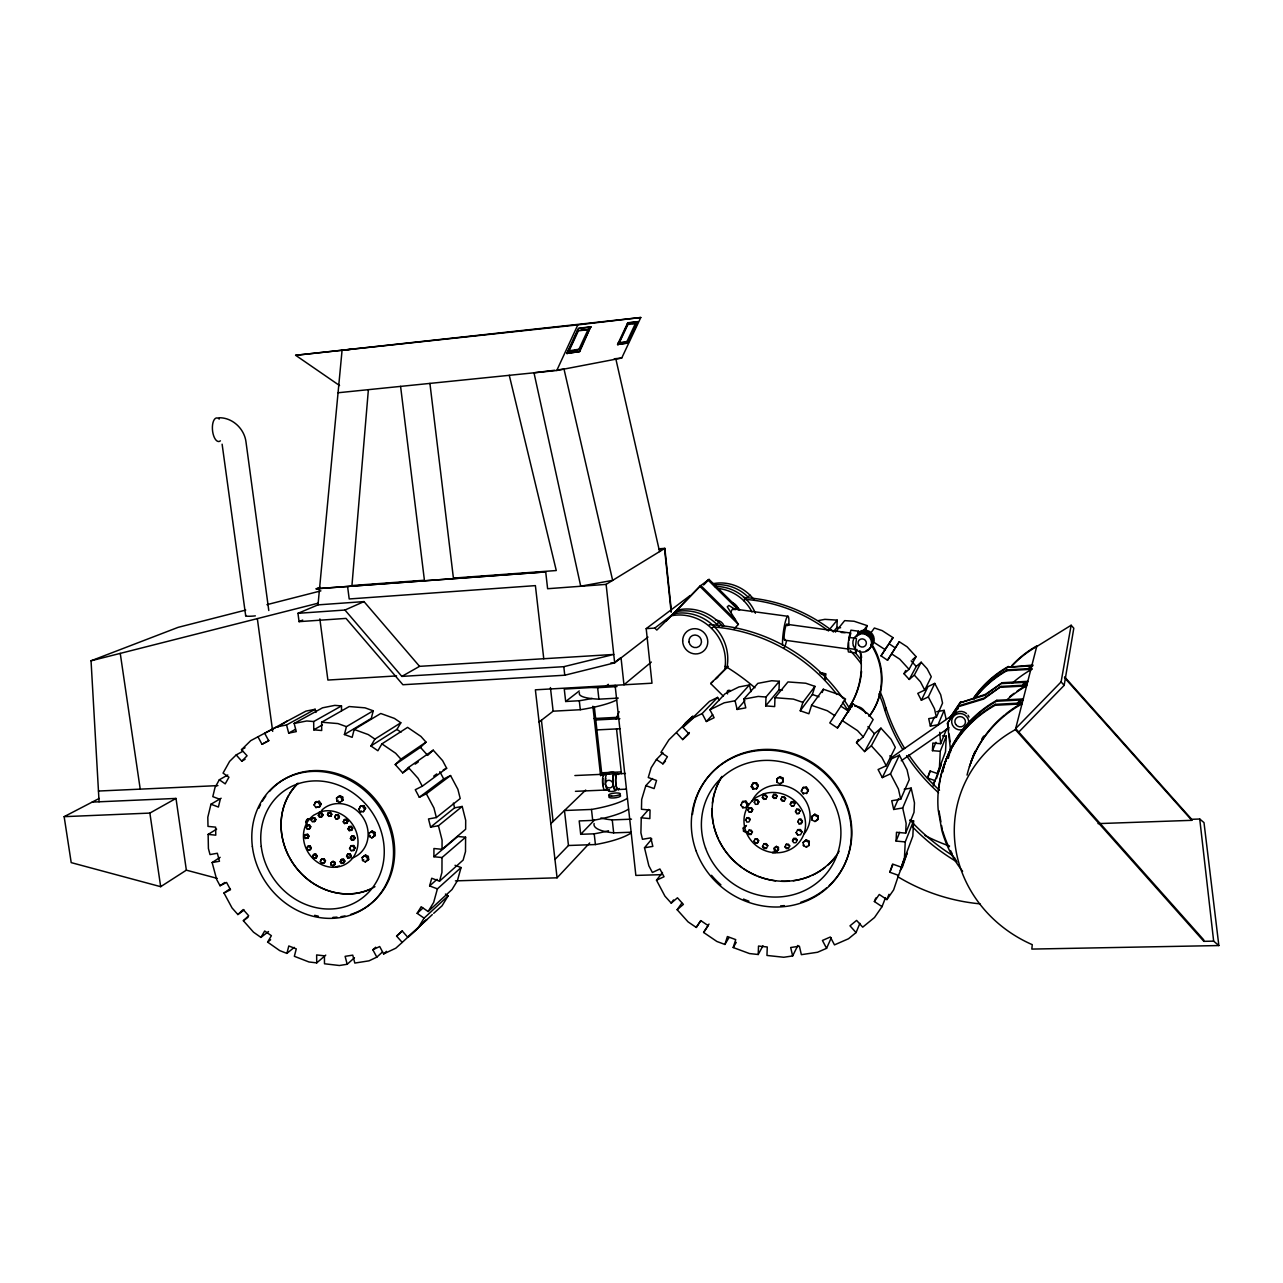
<?xml version="1.0" encoding="UTF-8"?>
<svg xmlns="http://www.w3.org/2000/svg" width="1283" height="1283" viewBox="0 0 1283 1283"><rect width="100%" height="100%" fill="white"/><g stroke="black" fill="none" stroke-linecap="round" stroke-linejoin="round"><path stroke-width="1.5" d="M455.032 865.303L461.062 867.549L437.407 888.862L429.613 885.928L431.729 878.246L439.524 881.18L463.131 860.091L465.504 851.575L465.601 837.222L442.01 857.541L433.911 856.739L433.927 848.512L442.042 849.314L465.649 829.251L465.697 820.35L462.201 806.462L454.599 807.825L430.591 827.134L428.506 818.955L436.364 817.544L460.212 798.523L457.887 789.302L450.558 775.557L443.726 778.973L419.316 797.288L415.275 789.719L422.299 786.206L446.66 768.244L442.603 760.627L433.221 750.17L408.411 767.507L402.67 772.879L395.228 764.54L400.938 759.151L426.004 742.119L420.92 736.426L407.593 727.365L381.901 743.867L377.892 750.747L370.899 745.968L374.909 739.104L400.825 722.778L394.41 718.4L380.746 713.492L354.188 729.466L352.151 737.34L344.405 734.518L346.442 726.659L373.241 710.798L364.997 707.831L349.201 706.548L321.632 722.217L321.696 730.508L313.758 729.835L313.693 721.543L341.503 705.923L341.535 710.734M442.01 857.541L441.945 872.376L439.524 881.18M442.042 849.314L442.074 840.124L438.433 825.755L462.201 806.462M648.685 809.429L641.259 817.8L640.907 832.875L642.462 839.29L650.802 837.879L652.839 846.379L644.499 847.774L648.845 865.8L652.389 872.472L659.911 868.976L664.033 876.738L656.495 880.218L664.915 896.111L671.234 903.136L677.456 897.795L683.39 904.387L677.151 909.711L688.089 921.9L696.268 927.449L700.791 920.617L708.152 925.62L703.613 932.452L716.892 941.481L724.895 944.448L729.001 937.584M904.21 789.27L911.155 788.083L902.687 807.969L893.706 809.477L891.733 800.736L900.714 799.213L909.262 779.631L907.049 769.8L899.383 755.174L890.482 773.841L882.319 777.61L878.085 769.543L886.232 765.759L895.309 747.38L891.06 739.281L880.94 728.151L871.333 745.808L864.582 751.581L856.499 742.697L863.251 736.923L873.146 719.587L867.645 713.54L853.003 703.918L837.478 728.006L829.78 722.922L845.561 699.043L838.505 694.408L823.301 689.228L811.562 705.345L808.883 713.765L800.239 710.782L812.364 694.504L814.946 686.373L805.756 683.23L787.97 681.931L774.98 697.711L774.659 706.58L765.694 705.891L765.999 697.022L779.31 681.289L771.757 680.728L757.82 683.374L743.755 699.139L745.792 707.847L737.116 709.467L735.079 700.775L749.448 684.962L751.004 691.681M724.895 944.448L727.397 936.542L735.72 939.621L733.202 947.528L749.48 953.558L758.221 954.504L758.51 946.052L767.266 946.982L766.961 955.45L783.785 957.262L792.653 955.947L797.85 945.427M765.694 705.891L779.006 689.837L779.31 681.289M833.341 631.878L836.901 627.499L837.206 620.138L824.857 619.336L818.538 620.571M910.048 820.543L913.576 820.863L905.237 841.921L896.079 841.087L896.496 832.282L905.67 833.132L914.009 812.364L914.474 802.885L911.155 788.083M905.237 841.921L904.467 857.75L901.308 867.164L892.583 864.052L889.825 872.264L898.533 875.375L907.081 853.179L902.35 867.228L900.185 870.355M905.67 833.132L906.135 823.317L902.687 807.969M913.576 820.863L912.838 836.147L901.308 867.164M942.524 735.817L946.309 736.121L940.263 751.293L932.452 750.667L932.837 743.065L940.664 743.691L946.694 728.744M940.263 751.293L939.445 767.426L937.376 773.537L929.95 770.971L927.561 778.027L934.986 780.609L941.177 764.572L936.43 778.621M940.664 743.691L939.701 732.288M946.309 736.121L945.507 751.774L937.376 773.537M368.381 389.663L351.943 585.561L424.416 580.237L400.585 386.375M647.979 637.09L614.669 662.83L564.761 675.227L402.894 684.737L346.025 618.406L299.067 621.646L297.961 613.322L318.008 604.87L342.064 350.339L351.702 349.233M848.56 642.575L848.769 648.941M856.836 649.358L855.873 652.967L848.432 651.94L847.71 648.332L848.961 637.394L850.934 630.178L858.391 631.204L859.065 634.893M855.873 652.967L855.184 649.374L856.451 638.437L848.961 637.394M848.833 640.474L850.837 633.08L786.896 624.292M1018.782 732.08L1064.168 685.347L1073.807 628.221L1071.145 625.254L1036.696 646.568A106.441 100.571 10 0 0 1011.501 666.47M1064.617 676.911L1191.699 819.308L1199.733 819.019L1203.999 822.611L1218.85 945.555L1213.654 941.145L1203.839 941.337L1203.695 939.814L1015.671 728.568L1061.105 681.914L1071.145 625.254M948.345 758.397L950.382 748.647L947.431 723.355L958.994 705.714L984.061 698.128L1001.045 686.421L1026.801 685.042A117.395 110.29 12.3 0 0 1017.146 691.088M949.131 755.446L950.751 747.668M950.43 752.159L951.248 748.294M221.157 798.234L210.957 804.233L207.814 817.223L207.99 826.396L215.624 827.15L215.769 835.169L208.135 834.399L208.407 848.544L210.011 854.574L217.34 853.259L219.473 861.246L212.144 862.545L216.667 879.448L220.051 885.735L226.578 882.463L230.507 889.744L223.98 893L232.031 907.931L237.884 914.538L244.091 910.016M1012.271 683.23A113.064 106.457 11.3 0 1 1031.789 669.277L1031.997 668.459L1007.219 669.854A112.182 105.847 12.9 0 0 974.647 698.16M1218.85 945.555L1031.837 949.083L1032.254 944.657A129.439 120.746 14.6 0 1 954.632 839.74A129.439 120.746 14.6 0 1 1015.398 729.61L1036.889 645.862A106.248 100.395 9.9 0 0 1011.726 665.717M237.884 914.538L243.193 909.535L248.677 915.741L243.369 920.729L253.505 932.18L260.946 937.408L264.683 930.993L271.387 935.692L267.634 942.107L279.71 950.607L286.895 953.397L288.803 945.972L296.277 948.875L294.352 956.3L308.962 961.977L316.725 962.875L325.754 955.113M373.241 710.798L371.268 718.416L344.405 734.518M856.932 636.625L858.391 631.204M437.407 888.862L433.654 902.462L428.121 911.539L421.177 906.728L417.151 913.336L424.096 918.131L448.088 895.935L445.409 894.075M461.062 867.549L457.406 880.731L452.017 889.52L428.121 911.539M871.75 643.473L872.248 641.821A8.323 8.067 29.4 0 0 859.113 633.77M652.454 778.524L645.83 785.629L641.676 799.485L641.452 809.268L650.048 810.054L649.856 818.602L641.259 817.8M974.342 699.01A112.391 106.04 12.9 0 1 1006.963 670.656L1007.219 669.854M973.508 698.497A111.461 105.206 12.7 0 1 1008.149 667.208L1032.975 665.027M947.431 723.355L958.626 706.628L983.74 699.027L1001.045 686.421M962.619 871.333A121.853 114.347 14.9 0 1 941.834 830.422L938.194 809.91A121.853 114.347 14.9 0 1 995.111 705.281L995.416 704.335L1022.23 702.956A122.35 114.636 13.3 0 0 1005.904 713.909M942.588 771.58A120.746 113.385 14.7 0 1 996.506 701.24L996.795 700.31L1023.385 698.93A121.243 113.658 13 0 0 1018.333 701.913M950.238 717.694L960.229 702.747L985.136 695.194L1002.28 682.716L1027.779 681.321A116.352 109.376 12.1 0 0 1022.952 684.208M800.239 710.782L802.901 702.378L814.946 686.373M822.259 692.467L823.301 689.228M865.496 630.867L867.18 625.623L854.077 621.245L844.663 620.635L835.409 632.102M898.533 875.375L893.626 889.905L886.906 899.591L879.256 894.476L874.381 901.532L882.03 906.648L874.493 917.521L862.705 927.16L856.611 920.408L849.987 925.829L856.066 932.565L848.512 938.755L834.479 944.881L830.326 937.007L822.435 940.455L826.573 948.329L817.544 952.259L801.362 954.664L799.389 946.212L790.681 947.512L792.653 955.947M933.158 786.03L934.986 780.609M886.906 899.591L888.975 894.283M882.03 906.648L885.527 897.715M958.626 706.628L958.994 705.714M960.229 702.747L985.44 694.328L1002.28 682.716M889.825 872.264L892.776 864.918M927.561 778.027L930.416 770.939M307.471 824.809L305.691 822.275L306.765 819.629L310.839 818.682L306.765 819.629M308 818.795L305.691 822.275M314.094 804.986L315.185 802.324L319.355 801.33L321.135 803.864L320.044 806.526L315.875 807.536L314.094 804.986L316.5 801.458M306.092 827.455L307.647 825.097L309.572 825.017L310.759 826.733L309.203 829.091L307.279 829.155L306.092 827.455L306.926 826.877M304.247 836.757L304.985 834.976L307.728 834.319L308.93 836.035L308.209 837.815L305.45 838.457L304.247 836.757L305.819 834.399M311.192 820.158L311.929 818.362L314.688 817.72L315.875 819.436L315.153 821.216L312.394 821.858L311.192 820.158L312.763 817.8M309.203 829.091L310.759 826.733M318.729 807.408L321.135 803.864M307.375 838.392L308.93 836.035M314.319 821.794L315.875 819.436M318.312 815.459L319.034 813.663L321.792 813.021L322.995 814.737L322.258 816.533L319.515 817.175L318.312 815.459L319.868 813.101L318.858 812.572L321.921 810.904M306.685 848.448L308.241 846.074L310.149 846.01L311.352 847.71L310.63 849.49L307.872 850.148L306.685 848.448L308.241 846.074M321.44 817.095L322.995 814.737M309.796 850.084L311.352 847.71M327.534 814.625L328.272 812.829L330.565 812.492L331.768 814.208L331.046 816.004L328.737 816.341L327.534 814.625L328.64 812.572M874.381 901.532L875.824 897.988M312.491 856.643L314.046 854.27L315.971 854.205L317.158 855.905L316.436 857.685L313.693 858.343L312.491 856.643L314.046 854.27M330.677 816.261L331.768 814.208M315.618 858.279L317.158 855.905M334.735 817.191L335.472 815.395L338.215 814.753L339.418 816.485L338.68 818.281L335.938 818.923L334.735 817.191L336.274 814.833M320.317 861.406L321.953 858.808L324.118 858.728L325.465 860.652L324.631 862.641L321.664 863.331L320.317 861.406L321.953 858.808M337.878 818.843L339.418 816.485M323.829 863.251L325.465 860.652M343.235 821.81L344.774 819.436L346.715 819.356L347.918 821.072L347.18 822.868L344.437 823.526L343.235 821.81L344.774 819.436M346.378 823.445L347.918 821.072M896.079 841.087L899.688 832.33M347.982 828.882L349.521 826.509L351.462 826.444L352.665 828.16L351.927 829.957L349.184 830.614L347.982 828.882L349.521 826.509M358.647 809.268L360.924 805.772L363.811 805.66L365.591 808.21L363.33 811.706L360.427 811.834L358.647 809.268L359.817 808.45M351.125 830.534L352.665 828.16M340.171 861.711L341.711 859.321L343.636 859.257L344.838 860.973L344.101 862.737L341.358 863.411L340.171 861.711L341.711 859.321M350.419 838.457L351.959 836.083L353.9 836.003L355.102 837.719L354.365 839.515L351.622 840.173L350.419 838.457L351.959 836.083M363.33 811.706L365.591 808.21M343.299 863.347L344.838 860.973M346.602 856.258L348.126 853.885L350.067 853.82L351.269 855.536L350.532 857.317L347.789 857.99L346.602 856.258L348.126 853.885M349.553 848.496L351.269 845.657L353.707 845.577L355.199 847.726L353.483 850.549L351.061 850.645L349.553 848.496L350.355 847.903M353.579 840.108L355.102 837.719M932.452 750.667L935.949 742.248M349.73 857.91L351.269 855.536M353.483 850.549L355.199 847.726M856.066 932.565L859.899 923.343M619.144 711.664L616.113 718.913L617.941 717.293L593.933 718.544M936.718 711.696L944.16 710.349L938.033 724.735L930.367 726.114L928.716 718.64L936.365 717.277L942.556 703.1L940.712 694.793L934.762 683.39L927.994 686.597L921.354 700.229L917.778 693.365L924.738 690.078L931.282 676.734L927.096 668.732L921.162 662.22L916.254 666.454L909.23 679.461L903.97 673.687L905.766 670.48M893.706 809.477L898.501 798.619M930.367 726.114L934.345 717.101M826.573 948.329L831.272 937.857M556.774 370.482L577.831 324.872L640.794 317.494L621.726 358.037L556.774 370.482L338.054 392.758M566.781 353.402L578.376 328.304L590.677 326.78L579.74 351.574L566.781 353.402L579.74 351.574M567.246 353.643L578.858 328.544L591.142 327.021M567.856 351.013L568.802 351.51L578.344 330.854L589.282 329.458L581.055 329.907M569.7 350.724L578.97 349.233L588.352 328.977M568.802 351.51L579.884 349.698L590.677 326.78M617.556 344.518L627.772 322.755L637.892 321.76L627.836 343.122L617.556 344.518L625.446 343.235M617.989 344.742L628.205 322.979L637.892 321.76M618.149 342.914L619.015 343.363L627.852 324.519L636.544 323.412L632.198 323.412M619.914 342.625L626.97 341.486L635.694 322.963M637.475 321.536L627.836 343.122M740.9 805.066L742.857 801.378L746.064 801.25L747.957 803.944L746 807.632L742.777 807.761L740.9 805.066L741.526 804.2M751.245 786.623L753.233 782.887L756.473 782.742L758.349 785.437L757.018 788.275L753.121 789.318L751.245 786.623L753.233 782.887M746 807.632L747.957 803.944M756.361 789.189L758.349 785.437M747.957 810.311L749.272 807.809L751.453 807.729L752.736 809.541L751.822 811.449L749.24 812.123L747.957 810.311L749.272 807.809M745.455 820.238L746.77 817.736L748.951 817.656L750.218 819.468L748.903 821.97L746.738 822.05L745.872 819.629M754.083 802.516L755.398 800.015L757.579 799.934L758.846 801.763L757.531 804.249L755.35 804.345L754.484 801.923M751.421 812.043L752.736 809.541M757.531 804.249L758.846 801.763M762.343 797.497L763.658 794.995L765.839 794.915L767.122 796.743L765.807 799.229L763.626 799.325L762.343 797.497L765.807 799.229M747.668 832.699L748.983 830.181L751.148 830.101L752.431 831.929L751.116 834.431L748.935 834.511L747.668 832.699L751.116 834.431M772.526 796.583L773.601 794.402L775.798 794.321L777.081 796.15L775.99 798.315L773.809 798.411L772.526 796.583L775.99 798.315M921.354 700.229L928.331 696.942L934.762 683.39M753.875 841.407L755.19 838.906L757.355 838.825L758.638 840.638L757.323 843.156L755.142 843.236L754.276 840.798M757.323 843.156L758.638 840.638M780.85 799.293L782.149 796.791L784.346 796.711L785.629 798.539L784.33 801.041L782.133 801.137L780.85 799.293L784.33 801.041M762.503 846.475L763.914 843.717L766.368 843.637L767.795 845.673L766.384 848.432L763.93 848.528L762.503 846.475L766.384 848.432M790.264 804.184L791.563 801.683L793.76 801.586L795.043 803.431L793.76 805.932L791.547 806.013L790.264 804.184L791.563 801.683M801.33 791.066L803.238 787.361L806.51 787.233L808.418 789.943L807.039 792.798L803.238 793.776L801.33 791.066L803.238 787.361M795.316 811.738L796.599 809.22L798.812 809.14L800.095 810.968L798.812 813.486L796.599 813.566L795.685 811.129M806.51 793.648L808.418 789.943M784.955 846.748L786.254 844.23L788.436 844.15L789.719 845.978L788.42 848.496L786.238 848.576L784.955 846.748L788.42 848.496M797.657 821.938L798.94 819.404L801.137 819.324L802.42 821.168L801.137 823.686L798.924 823.766L798.01 821.328M796.198 832.635L797.705 829.636L800.464 829.54L802.067 831.833L800.544 834.832L797.801 834.928L796.198 832.635L797.801 834.928M792.493 840.942L793.776 838.408L795.973 838.328L797.256 840.157L795.973 842.69L793.776 842.771L792.493 840.942L793.776 838.408M801.137 823.686L802.42 821.168M882.319 777.61L891.509 758.83L899.383 755.174M909.23 679.461L914.298 675.099L921.162 662.22M758.221 954.504L762.952 945.779M864.582 751.581L874.413 733.732L880.94 728.151M903.97 673.687L909.038 669.325L916.062 656.623L907.097 646.808L899.271 641.725L887.515 660.248L881.036 655.87L887.916 645.157M227.781 774.98L219.329 779.775L215.015 787.489L212.802 796.647L220.243 799.437L218.399 807.039L210.957 804.233M809.06 845.465L809.284 841.343L806.301 839.852L803.11 842.466L803.415 845.657L806.398 847.149L809.06 845.465L809.284 841.343M806.398 847.149L806.911 846.219M803.415 845.657L803.944 844.727M803.11 842.466L806.301 839.852M817.64 819.805L817.848 815.715L814.865 814.224L811.674 816.822L811.979 820.029L814.962 821.521L817.64 819.805L817.848 815.715M902.607 749.256A196.411 187.671 7.3 0 1 884.821 710.269L886.04 708.12L883.73 700.582A153.19 145.316 39.9 0 0 880.106 691.745M814.962 821.521L818.153 818.923M856.499 742.697L858.343 739.505M811.979 820.029L812.187 815.924M811.674 816.822L814.865 814.224M370.899 745.968L396.928 729.434L400.825 722.778M733.202 947.528L736.234 942.364M797.256 840.157L793.407 839.034M802.067 831.833L797.705 829.636M789.719 845.978L786.254 844.23M798.94 819.404L801.137 819.324M798.924 823.766L801.506 823.077M778.236 850.164L778.412 847.389L776.407 846.379L774.242 848.143L774.451 850.292L776.44 851.303L778.236 850.164L778.412 847.389M776.44 851.303L778.621 849.538M798.812 813.486L796.599 813.566M800.095 810.968L796.599 809.22M424.096 918.131L417.873 928.315L407.85 937.344L402.221 931.009L396.591 936.093L402.221 942.412L395.789 948.201L383.649 953.927L379.688 946.533L372.856 949.773L376.817 957.15L369.007 960.839L354.814 963.068L352.745 955.145L345.111 956.348L347.18 964.271L339.402 965.506L324.487 963.774L324.423 955.835L316.644 954.937L316.725 962.875M448.088 895.935L442.042 905.814L433.702 913.32M774.242 848.143L776.407 846.379M774.451 850.292L774.627 847.518M887.515 660.248L899.271 641.725M803.238 793.776L803.767 792.926M793.76 805.932L791.547 806.013M802.709 788.211L806.51 787.233M767.795 845.673L763.914 843.717M795.043 803.431L791.194 802.26M662.91 752.736L656.415 759.52L651.171 767.763L648.252 777.53L656.543 780.481L654.105 788.596L645.83 785.629M682.54 727.397L685.427 722.858L692.932 716.139L668.892 739.858L660.937 752.399L667.417 756.745L662.894 763.866L656.415 759.52M837.478 728.006L853.003 703.918M703.613 932.452L709.018 924.049M881.036 655.87L893.016 637.651L882.159 630.611L874.365 628.012L870.195 633.882M785.629 798.539L782.149 796.791M755.19 838.906L757.355 838.825M755.142 843.236L757.724 842.53M696.268 927.449L700.646 920.793M777.081 796.15L773.601 794.402M949.5 718.432L960.582 701.849M752.431 831.929L748.983 830.181M782.758 782.149L783.015 778.107L780.048 776.632L776.808 779.182L777.129 782.389L780.096 783.881L782.758 782.149L783.015 778.107M780.096 783.881L783.336 781.315M747.091 831.801L746.481 832.715L743.531 831.224L743.21 828.064L746.449 825.466M776.808 779.182L780.048 776.632M767.122 796.743L762.535 794.434M743.531 831.224L744.156 830.326M777.129 782.389L777.386 778.364M893.016 637.651L888.911 643.633L895.197 647.867M933.158 783.384L935.339 780.208M750.218 819.468L746.77 817.736M749.24 812.123L751.822 811.449M755.398 800.015L757.579 799.934M748.855 808.402L751.453 807.729M677.151 909.711L681.722 903.232M742.777 807.761L743.402 806.895M742.857 801.378L742.232 802.244L746.064 801.25M671.234 903.136L673.543 899.928M753.121 789.318L753.795 788.404L751.902 785.709M752.576 783.785L756.473 782.742M863.972 629.985L867.18 625.623M824.793 678.803L825.61 673.751L820.078 672.661M656.495 880.218L662.461 872.488M828.898 630.145L837.206 620.138M644.499 847.774L651.86 838.97M737.116 709.467L744.91 700.678M719.234 700.454L717.614 697.391L702.154 713.573L706.34 721.511L712.723 714.647M455.417 880.876L557.079 877.813L589.683 842.979M662.894 763.866L665.46 761.124M706.34 721.511L714.118 717.726L709.916 709.772L725.12 693.718L738.928 686.95L749.448 684.962M676.654 732.93L682.668 739.585L689.372 732.497M554.962 859.45L568.465 845.497L595.424 844.551A54.127 13.824 -6.6 0 0 631.188 832.908M682.668 739.585L688.923 733.828L682.893 727.365L709.499 701.368L717.614 697.391M628.59 809.092A54.223 13.199 -6.6 0 1 592.714 820.398L579.194 820.928L580.702 834.303L594.446 820.078M723.404 696.188L710.702 683.582L727.012 667.192A44.953 42.997 48.3 0 0 673.222 613.851L656.816 630.081L654.811 628.077L646.199 628.638L651.989 683.197L535.38 689.821L557.079 877.813M666.374 620.924L699.828 586.283L709.034 579.387L739.778 609.81M673.286 613.932L700.823 585.545L735.448 619.801M673.318 614.509L678.434 609.858A44.697 42.788 48.2 0 1 722.586 626.441M673.014 615.455L678.434 609.858M703.95 584.358L708.104 580.092L738.014 609.666M703.613 584.968L709.034 579.387M219.329 779.775L225.215 783.865L228.951 777.209L223.05 773.12L229.609 761.38L236.2 754.917L241.765 761.172L247.074 755.783L241.509 749.705L250.73 740.66L305.931 711.119L315.169 709.274L315.987 712.434M734.197 628.67L738.383 624.42L727.269 606.827L728.872 605.448L735.576 609.666M728.311 666.278L715.866 678.803L718.047 676.638M710.702 683.582L713.091 681.193M727.012 667.192L724.687 669.518A45.21 43.205 48.4 0 0 670.608 615.872M277.802 727.06L287.424 720.838M550.824 823.67L585.689 790.055M395.228 764.54L420.455 747.347L426.004 742.119M433.221 750.17L427.656 755.382L420.455 747.347M402.221 942.412L426.822 919.51L420.583 925.139M407.85 937.344L432.307 914.587M383.649 953.927L386.456 951.345M376.817 957.15L382.446 951.986M396.591 936.093L402.429 930.752M417.151 913.336L422.845 908.139M372.856 949.773L375.694 947.207M347.18 964.271L354.461 957.776M682.893 727.365L693.766 717.662L702.154 713.573M429.613 885.928L437.086 879.304M711.584 628.429L713.99 626.345M716.668 624.179L718.849 622.287M743.707 600.669L745.76 598.872M750.026 595.168L747.989 596.948A41.601 40.078 47.5 0 0 713.589 584.952M912.373 659.815L916.062 656.623M433.911 856.739L457.742 836.468L465.601 837.222M651.315 662.076L623.971 684.785L621.052 657.89M286.895 953.397L294.256 947.367M608.334 684.32L605.319 686.742L564.263 689.067L565.675 701.496L579.291 700.743A54.72 10.104 -6.5 0 0 592.088 698.417M267.634 942.107L270.649 939.749M365.238 861.919L368.686 859.434L368.301 856.451L365.607 855.039L363.314 856.611L362.159 857.509L362.544 860.508L365.238 861.919L368.686 859.434M362.544 860.508L363.714 859.61M367.547 860.332L367.146 857.333L368.301 856.451M362.159 857.509L365.607 855.039M614.525 662.525L620.715 657.73M260.946 937.408L268.516 931.538M539.101 722.04L553.133 711.183L580.301 709.724A54.672 10.344 -6.5 0 0 616.674 699.957M565.675 701.496L579.258 690.96M675.548 611.606L678.595 609.265M654.811 628.077L676.366 611.574M347.789 857.99L348.591 857.381L347.388 855.665M341.358 863.411L342.16 862.801L340.973 861.101M339.337 865.977L335.296 866.971M340.909 859.931L343.636 859.257M369.905 832.603L368.766 833.453L369.151 836.468L371.845 837.879L373 837.013M375.31 835.409L374.155 836.275L373.77 833.276L371.076 831.865L372.214 830.999L374.925 832.41L375.31 835.409L371.845 837.879M332.826 865.961L335.168 864.293L334.895 862.272L333.099 861.326L330.757 862.994L331.014 865.015L332.826 865.961L335.168 864.293M347.34 854.478L350.067 853.82M331.014 865.015L333.628 865.351M334.366 864.902L334.895 862.272M369.151 836.468L370.306 835.602M351.061 850.645L354.268 849.955M373.77 833.276L374.925 832.41M419.316 797.288L426.357 793.792L450.558 775.557M646.199 628.638L690.126 595.537M330.757 862.994L331.559 862.384M333.099 861.326L332.281 861.935L334.093 862.882M350.484 846.251L353.707 845.577M321.664 863.331L322.482 862.721M351.622 840.173L352.424 839.579L351.221 837.863M243.369 920.729L248.004 917.297M351.173 836.66L353.9 836.003M321.135 859.402L324.118 858.728M433.686 776.167L436.765 773.922M313.693 858.343L316.436 857.685M349.184 830.614L351.927 829.957M313.228 854.863L315.971 854.205M348.719 827.086L351.462 826.444M307.872 850.148L308.706 849.554M360.427 811.834L361.598 811M344.437 823.526L347.18 822.868M343.972 819.997L346.715 819.356M307.407 846.668L310.149 846.01M359.753 806.606L363.811 805.66M336.515 798.074L339.995 795.652L342.689 797.048L343.074 800.063L339.594 802.484L336.9 801.089L336.515 798.074L337.702 797.272M335.938 818.923L338.68 818.281M402.67 772.879L408.924 768.517M415.163 764.139L418.29 761.942M335.472 815.395L338.215 814.753M305.45 838.457L308.209 837.815M304.985 834.976L307.728 834.319M223.98 893L230.298 888.622M889.905 758.654L954.215 713.941M901.243 760.787L949.003 727.686M368.766 833.453L372.214 830.999M328.737 816.341L331.046 816.004M328.272 812.829L330.565 812.492M307.279 829.155L310.037 828.513M220.051 885.735L224.814 882.479M306.813 825.659L309.572 825.017M339.594 802.484L340.781 801.667M343.074 800.063L341.887 800.881L341.486 797.866L338.792 796.454L339.995 795.652M319.515 817.175L320.333 816.613L319.13 814.897M311.929 818.362L314.688 817.72M319.034 813.663L321.792 813.021M336.9 801.089L338.103 800.271M341.486 797.866L342.689 797.048M315.875 807.536L320.044 806.526M315.185 802.324L319.355 801.33M212.144 862.545L220.147 857.317M99.192 798.443L64.15 816.662L71.206 862.625L160.68 886.681L186.356 870.163L217.18 878.358M743.21 828.064L745.84 826.364M208.135 834.399L216.635 829.139M545.708 571.897L316.356 588.753L545.708 571.897L547.616 588.721L606.121 584.374L664.851 548.354L671.378 610.916M313.758 729.835L322.434 724.879M401.836 676.398L419.557 666.342L613.755 654.442L563.798 666.679L401.836 676.398L344.951 610.034L297.961 613.322M241.765 761.172L245.085 759.311M64.15 816.662L149.87 813.085L175.996 798.427L186.356 870.163M315.169 709.274L286.558 724.959L288.691 733.106L295.395 729.353M257.995 736.843L261.989 744.284L268.885 740.467M236.2 754.917L242.872 751.245M288.691 733.106L296.277 731.615L294.16 723.452L322.546 707.815L334.799 705.377L341.503 705.923M241.509 749.705L245.021 747.781M261.989 744.284L268.708 740.772L264.699 733.315L277.032 726.836L286.558 724.959M443.244 769.944L446.66 768.244M709.916 709.772L724.189 702.811L735.079 700.775M344.951 610.034L364.003 601.599L419.557 666.342M299.067 621.646L302.708 620.074M316.356 588.753L320.06 587.261M316.42 589.25L320.141 587.758M99.08 801.795L91.045 660.793L178.112 627.355L245.743 610.067M266.944 604.662L320.894 590.87M91.045 660.793L318.168 603.186M294.16 723.452L306.765 720.966L313.693 721.543M743.755 699.139L758.189 696.428L765.999 697.022M430.591 827.134L438.433 825.755M619.015 343.363L627.82 341.936L626.97 341.486M554.625 370.258L533.985 372.792L580.718 586.187L612.649 580.365L564.007 369.087L558.378 369.793M339.562 385.541L295.619 355.279L640.794 317.494M295.619 355.279L577.831 324.872M614.284 358.791L621.726 358.037M659.157 548.787L664.851 548.354M658.628 549.124L664.546 548.675L671.169 612.296M318.008 604.87L364.003 601.599M396.575 675.916L327.887 680.054L319.852 618.903M610.708 663.07L614.669 662.83L606.121 584.374M590.292 687.143A52.411 9.462 -6.2 0 0 597.637 687.688L617.027 686.581M1008.149 667.208L1032.767 665.829A112.102 105.623 11.1 0 0 1027.619 668.892M1006.963 670.656L1031.789 669.277M579.467 692.74A52.378 9.751 -6.2 0 0 598.904 699.171L618.294 698.096M1002.007 683.566L1027.571 682.187A116.593 109.584 12.1 0 0 1022.727 685.058M1000.772 687.303L1026.576 685.908A117.635 110.498 12.4 0 0 1006.578 700.117M594.991 720.02L619.897 718.721M996.506 701.24L1023.144 699.86A121.5 113.882 13.1 0 0 1016.425 703.902M995.111 705.281L1021.99 703.902A122.623 114.861 13.3 0 0 967.045 775.092M596.707 729.915L619.962 728.744M98.47 791.034L217.934 785.613M601.551 772.799L621.261 771.917M574.88 775.541L606.715 774.114M601.647 774.515L607.581 774.242M613.515 773.986L625.414 773.457M92.184 802.1L175.996 798.427M575.442 791.322L609.297 789.879M618.133 789.51L626.104 789.173M627.403 798.299A54.271 12.91 -6.6 0 1 591.479 809.445L564.472 810.519L568.465 845.497M313.228 821.296L315.153 821.216M600.877 817.961A51.881 12.766 -6.1 0 0 612.248 819.901L631.493 819.179M594.125 823.542A51.833 13.087 -6.1 0 0 613.675 832.859L630.979 832.234M580.702 834.303L594.205 833.822A54.159 13.536 -6.6 0 0 608.527 830.759M1098.04 823.622L1191.811 820.334L1191.699 819.308M776.119 851.559L772.318 852.602L775.541 852.505M661.595 874.653L635.855 875.423L615.102 685.282M836.901 627.499L840.622 627.74M841.231 632.487L845.112 632.744M779.006 689.837L782.47 690.094M774.98 697.711L793.391 699.107L802.901 702.378M219.056 417.761C232.415 417.504 244.203 428.634 245.951 441.657L268.788 610.5M321.632 722.217L337.926 723.58L346.442 726.659M733.379 608.88L788.067 616.337M847.71 648.332L855.184 649.374M784.554 640.153L848.512 649.07M819.853 672.95L825.402 674.04M821.088 674.104L824.793 674.842M812.364 694.504L819.035 696.781M811.562 705.345L827.327 710.75L834.64 715.561M354.188 729.466L368.269 734.582L374.909 739.104M779.471 777.466L782.454 778.941M814.352 815.106L817.351 816.613M805.788 840.782L808.755 842.273M776.023 847.005L778.027 848.015M774.836 849.667L776.824 850.677M626.986 324.07L627.852 324.519M577.398 330.373L578.344 330.854M578.97 349.233L579.884 349.698M364.452 855.921L367.146 857.333M874.06 642.446L885.254 649.727M891.717 653.929L899.784 659.189L909.038 669.325M840.862 706.163L848.288 711.039M842.354 720.645L857.541 730.636L863.251 736.923M396.928 729.434L400.986 732.192M381.901 743.867L395.661 753.265L400.938 759.151M699.828 586.283L738.383 624.42M911.155 660.873L916.254 666.454M914.298 675.099L920.424 681.802L924.738 690.078M867.933 726.611L874.413 733.732M871.333 745.808L881.838 757.371L886.232 765.759M1064.473 677.681L1191.811 820.334M1061.105 681.914L1064.168 685.347M408.411 767.507L418.098 778.332L422.299 786.206M1015.398 729.61L1203.839 941.337M805.981 788.083L807.889 790.793M800.784 819.933L802.067 821.761M755.815 783.64L757.708 786.351M757.162 800.512L758.445 802.34M751.036 808.322L752.319 810.134M745.455 802.116L747.331 804.81M756.954 839.451L758.221 841.263M362.64 806.478L364.436 809.044M345.913 819.933L347.116 821.649M350.66 827.022L351.863 828.738M348.768 828.305L349.97 830.021M353.114 836.58L354.316 838.312M337.413 815.314L338.616 817.046M330.212 812.748L331.415 814.464M352.905 846.171L354.413 848.32M327.903 814.368L329.106 816.084M318.04 802.212L319.804 804.746M320.975 813.582L322.177 815.298M349.281 854.414L350.484 856.13M313.854 818.281L315.057 819.997M342.834 859.867L344.036 861.567M308.738 825.594L309.941 827.294M306.894 834.896L308.096 836.612M323.3 859.337L324.647 861.262M309.331 846.604L310.518 848.304M315.153 854.799L316.34 856.515M871.478 643.858L872.745 645.718A65.064 62.642 34.8 0 1 871.542 712.931L869.024 716.395L870.997 713.845A65.208 62.755 34.9 0 0 872.215 646.488L870.949 644.627M426.357 793.792L433.943 808.001L436.364 817.544M439.828 771.66L443.726 778.973M889.889 755.719L891.509 758.83M890.482 773.841L898.437 789.029L900.714 799.213M928.331 696.942L934.473 708.713L936.365 717.277M884.821 710.269L882.496 702.699A153.896 145.941 39.9 0 0 878.855 693.814M453.396 803.078L454.599 807.825M509.271 375.31L556.277 570.534L453.412 578.104L429.917 383.392M615.888 359.144L659.574 551.594M944.16 710.349L946.18 719.506M222.119 444.191L245.694 615.776M938.964 810.808L940.92 821.858M941.578 825.546L942.235 829.235M149.87 813.085L160.68 886.681M120.249 653.384L140.232 789.141M257.338 618.614L272.686 731.374M347.645 586.972L349.201 598.969L535.396 585.625L543.767 658.804M947.816 722.425L948.714 730.187M949.179 734.068L950.078 741.847M550.423 687.56L553.133 711.183M541.426 720.244L553.101 821.489M1199.733 819.019L1213.654 941.145M563.798 666.679L564.761 675.227M594.366 707.174L601.839 774.499L600.588 775.702L592.874 706.243M579.291 700.743L580.301 709.724M591.479 809.445L592.714 820.398M594.205 833.822L595.424 844.551M616.53 728.92L621.421 773.633M597.637 687.688L598.904 699.171M612.248 819.901L613.675 832.859M825.61 673.751L825.627 679.669M712.498 583.781A41.377 39.885 47.5 0 1 754.532 600.38M620.395 795.46A5.934 1.427 -6.3 0 1 613.98 797.93A5.934 1.427 -6.3 0 1 609.601 796.262M605.64 790.039A8.179 2.245 87.6 0 1 602.513 782.085A8.179 2.245 87.6 0 1 605.047 774.274M608.479 789.927A8.179 2.229 87.6 0 1 605.416 783.031A8.179 2.229 87.6 0 1 607.308 773.841M614.942 789.35A7.939 2.133 87.5 0 1 613.066 779.583A7.939 2.133 87.5 0 1 615.471 774.05M619.16 788.468A7.939 2.133 87.5 0 1 615.744 782.55A7.939 2.133 87.5 0 1 618.085 773.938M603.17 785.725A7.249 1.989 87.6 0 1 602.898 778.46M603.523 775.83A7.249 1.989 87.6 0 1 603.988 775.124M607.356 789.013A7.249 1.973 87.6 0 1 606.859 788.275M605.624 781.956A7.249 1.973 87.6 0 1 605.752 778.332M609.569 790.103A3.945 0.93 -6.4 0 0 609.361 791.403A3.945 0.93 -6.4 0 0 614.637 791.002A3.945 0.93 -6.4 0 0 615.744 789.654A8.195 2.197 87.5 0 1 612.729 780.577A7.939 2.133 87.5 0 1 615.231 774.066M619.192 788.676A8.195 2.197 87.5 0 1 616.337 786.8A8.195 2.197 87.5 0 1 615.936 776.263A8.195 2.197 87.5 0 1 618.663 774.531M615.808 774.659A8.195 2.197 87.5 0 0 612.729 780.577A7.939 2.133 87.5 0 0 615.279 789.638M220.403 440.823A11.852 5.292 84.7 0 1 212.417 429.147A11.852 5.292 84.7 0 1 219.265 419.06M255.365 615.872A11.836 1.475 -7.5 0 1 245.839 615.359M727.573 693.943A15.604 4.458 45 0 1 730.556 690.607M676.045 611.686A44.921 42.98 48.3 0 1 719.218 626.922M714.567 586.539A41.826 40.286 47.6 0 1 755.398 613.226M719.186 588.592A42.05 40.479 47.6 0 1 751.934 611.927M730.925 602.08A10.954 10.585 48.1 0 1 738.719 609.81M715.433 620.266A8.259 7.955 47.6 0 1 723.901 625.671M321.889 810.054A28.9 25.965 54.7 0 1 363.506 818.265A28.9 25.965 54.7 0 1 351.526 858.263M374.957 886.681A64.759 58.184 54.7 0 1 295.042 866.25A64.759 58.184 54.7 0 1 298.105 783.384M269.462 791.435A75.97 68.015 54.7 0 1 380.955 806.911A75.97 68.015 54.7 0 1 350.756 914.41M344.983 915.918A75.97 68.015 54.7 0 1 341.021 916.639M336.996 917.12A75.97 68.015 54.7 0 1 332.987 917.345M318.264 916.126A75.97 68.015 54.7 0 1 314.64 915.324M258.813 808.274A75.97 68.015 54.7 0 1 260.529 804.617M262.47 801.089A75.97 68.015 54.7 0 1 265.757 796.069M370.498 889.199A65 58.409 54.7 0 1 289.493 857.477M288.627 855.841A65 58.409 54.7 0 1 288.547 795.476M289.525 793.808A65 58.409 54.7 0 1 297.881 783.304M752.046 801.073A30.984 29.156 35.1 0 1 795.011 790.007A30.984 29.156 35.1 0 1 804.313 833.709M839.162 851.222A69.426 65.353 35.1 0 1 745.808 870.115A69.426 65.353 35.1 0 1 721.623 777.338M692.499 814.464A81.567 76.595 35.5 0 1 806.077 758.991A81.567 76.595 35.5 0 1 829.171 885.559M826.428 888.028A81.567 76.595 35.5 0 1 800.8 902.238M784.362 905.606A81.567 76.595 35.5 0 1 780.609 905.878M748.903 901.179A81.567 76.595 35.5 0 1 743.531 899.078M720.902 884.853A81.567 76.595 35.5 0 1 711.504 875.311M835.794 856.579A69.683 65.593 35.1 0 1 827.952 865.015M825.033 867.468A69.683 65.593 35.1 0 1 811.898 875.471M810.134 876.225A69.683 65.593 35.1 0 1 793.247 880.78M789.366 881.18A69.683 65.593 35.1 0 1 781.443 881.325M775.541 880.828A69.683 65.593 35.1 0 1 758.173 876.433M756.345 875.68A69.683 65.593 35.1 0 1 743.98 869.008M742.328 867.869A69.683 65.593 35.1 0 1 719.17 840.878M718.32 839.114A69.683 65.593 35.1 0 1 713.813 826.124M713.38 824.231A69.683 65.593 35.1 0 1 711.985 808.819M712.386 803.11A69.683 65.593 35.1 0 1 714.743 791.868M715.321 790.071A69.683 65.593 35.1 0 1 721.928 776.391M956.252 860.604A121.596 114.123 14.9 0 1 954.231 857.301M952.307 853.949A121.596 114.123 14.9 0 1 950.511 850.549M948.843 847.117A121.596 114.123 14.9 0 1 942.748 831.047M938.899 788.099A121.596 114.123 14.9 0 1 995.416 704.335M969.419 766.737A122.35 114.636 13.3 0 1 1004.397 715.128M971.039 762.198A121.243 113.658 13 0 1 974.984 751.646M942.572 772.35A120.49 113.161 14.7 0 1 996.795 700.31M970.686 763.241A121.5 113.882 13.1 0 1 975.417 750.956M981.639 739.297A121.5 113.882 13.1 0 1 983.676 736.089M745.343 599.369A153.896 145.941 39.9 0 1 828.577 630.979M850.18 650.465A153.896 145.941 39.9 0 1 861.326 663.888M743.466 597.509A153.19 145.316 39.9 0 1 833.132 631.557M855.424 652.919A153.19 145.316 39.9 0 1 861.502 660.424M938.563 792.766A196.411 187.671 7.3 0 1 906.6 755.607M939.525 790.216A195.449 186.773 7.2 0 1 908.765 754.805M904.707 748.518A195.449 186.773 7.2 0 1 886.04 708.12M949.564 846.042A170.302 162.941 14.9 0 1 924.995 835.49M957.022 861.984A213.026 202.81 9.8 0 1 912.47 826.797M953.285 855.986A211.887 201.784 9.6 0 1 909.904 819.917M980.004 903.841A184.511 175.755 17.4 0 1 897.747 876.674M714.439 627.034A166.229 156.366 41 0 1 836.917 694.504M842.53 702.202A166.229 156.366 41 0 1 848.688 711.808M725.2 666.182A207.06 192.177 44.2 0 1 754.965 687.8M709.274 624.709A165.395 155.676 40.9 0 1 842.995 698.369M844.07 699.909A165.395 155.676 40.9 0 1 850.196 709.483M973.829 697.647A111.236 105.014 12.6 0 1 1008.39 666.422M857.782 633.241A9.334 9.061 29.3 0 1 870.852 632.439A9.334 9.061 29.3 0 1 871.991 645.333M1009.673 696.781A117.395 110.29 12.3 0 1 1014.083 693.301M954.295 713.701A8.452 8.083 19 0 1 958.128 708.809M730.861 612.504A15.989 2.774 -82.1 0 1 733.972 609.778M782.582 645.413A16.086 2.341 -82.1 0 1 785.805 620.106A16.086 2.341 -82.1 0 1 788.772 625.414M786.447 641.195A16.086 2.341 -82.1 0 1 784.025 647.883M858.712 632.792A9.366 9.077 29.4 0 1 872.488 644.499M956.06 709.852A8.436 8.067 18.9 0 1 957.599 708.392M849.619 707.911A10.777 10.312 30.1 0 1 852.088 706.741M854.799 706.243A10.777 10.312 30.1 0 1 865.768 713.444M963.02 729.562A8.564 8.179 19.4 0 1 951.761 722.858A8.564 8.179 19.4 0 1 960.245 713.524A8.564 8.179 19.4 0 1 968.553 723.468M955.707 709.868A8.404 8.035 18.8 0 1 956.781 708.056M953.333 715.866A8.516 8.147 19.3 0 1 966.5 713.492M967.975 715.128A8.516 8.147 19.3 0 1 968.986 717.053M785.26 639.399A8.035 1.171 -82.1 0 1 784.121 636.849A8.035 1.171 -82.1 0 1 785.629 626.633A8.035 1.171 -82.1 0 1 787.281 625.687M857.541 634.331A9.414 9.109 29.5 0 1 871.189 637.956A9.414 9.109 29.5 0 1 866.105 650.706M859.931 650.641A82.08 79.049 39.5 0 1 848.352 708.521M866.442 634.636A8.356 8.099 29.5 0 1 868.27 635.823M858.535 634.668A8.356 8.099 29.5 0 1 860.444 633.738M864.485 633.433A8.356 8.099 29.5 0 1 869.954 636.769M861.118 653.737A81.92 78.904 39.5 0 1 861.551 657.666M861.567 671.394A81.92 78.904 39.5 0 1 847.838 709.226M849.057 707.366A10.665 10.216 29.8 0 1 850.533 705.137M953.959 714.599A8.5 8.131 19.2 0 1 955.274 712.931M319.996 812.011L313.854 815.106A29.268 26.253 54.7 0 0 318.409 862.834A29.268 26.253 54.7 0 0 358.005 842.835A29.268 26.253 54.7 0 0 319.996 812.011M763.85 793.824L756.762 797.144A31.417 29.525 35.4 0 0 759.728 848.031A31.417 29.525 35.4 0 0 805.467 826.589A31.417 29.525 35.4 0 0 763.85 793.824M611.59 796.053A5.934 1.411 -6.3 0 0 620.395 793.888A5.934 1.411 -6.3 0 0 611.51 793.6A5.934 1.411 -6.3 0 0 611.59 796.053M605.335 784.266A3.977 3.721 46.7 0 0 611.43 787.361A3.977 3.721 46.7 0 0 610.692 780.689A3.977 3.721 46.7 0 0 605.335 784.266M608.511 774.21A3.961 0.898 -6.3 0 0 614.397 772.799A3.961 0.898 -6.3 0 0 608.463 772.639A3.961 0.898 -6.3 0 0 608.511 774.21M688.987 641.901A6.431 6.158 48.8 0 0 699.043 646.488A6.431 6.158 48.8 0 0 697.599 635.582A6.431 6.158 48.8 0 0 688.987 641.901M682.668 640.939A12.862 12.333 48.8 0 0 701.641 652.438A12.862 12.333 48.8 0 0 701.368 630.562A12.862 12.333 48.8 0 0 682.668 640.939M261.251 846.507A66.315 59.339 54.7 0 0 359.994 899.656A66.315 59.339 54.7 0 0 346.266 788.724A66.315 59.339 54.7 0 0 261.251 846.507M252.366 846.507A76.082 68.095 54.7 0 0 365.591 907.674A76.082 68.095 54.7 0 0 350.034 780.385A76.082 68.095 54.7 0 0 252.366 846.507M705.554 848.127A71.206 66.844 35.5 0 0 824.52 875.776A71.206 66.844 35.5 0 0 783.368 762.262A71.206 66.844 35.5 0 0 705.554 848.127M696.044 850.741A81.695 76.707 35.5 0 0 832.507 882.672A81.695 76.707 35.5 0 0 785.485 752.367A81.695 76.707 35.5 0 0 696.044 850.741M853.42 645.862A9.43 9.141 29.6 0 0 869.393 649.07A9.43 9.141 29.6 0 0 863.844 633.93A9.43 9.141 29.6 0 0 853.42 645.862M955.627 724.302A5.357 5.116 19.4 0 0 964.848 724.318A5.357 5.116 19.4 0 0 960.021 716.604A5.357 5.116 19.4 0 0 955.627 724.302M858.616 644.932A4.186 4.057 29.6 0 0 865.833 645.076A4.186 4.057 29.6 0 0 862.176 638.87A4.186 4.057 29.6 0 0 858.616 644.932"/></g></svg>
